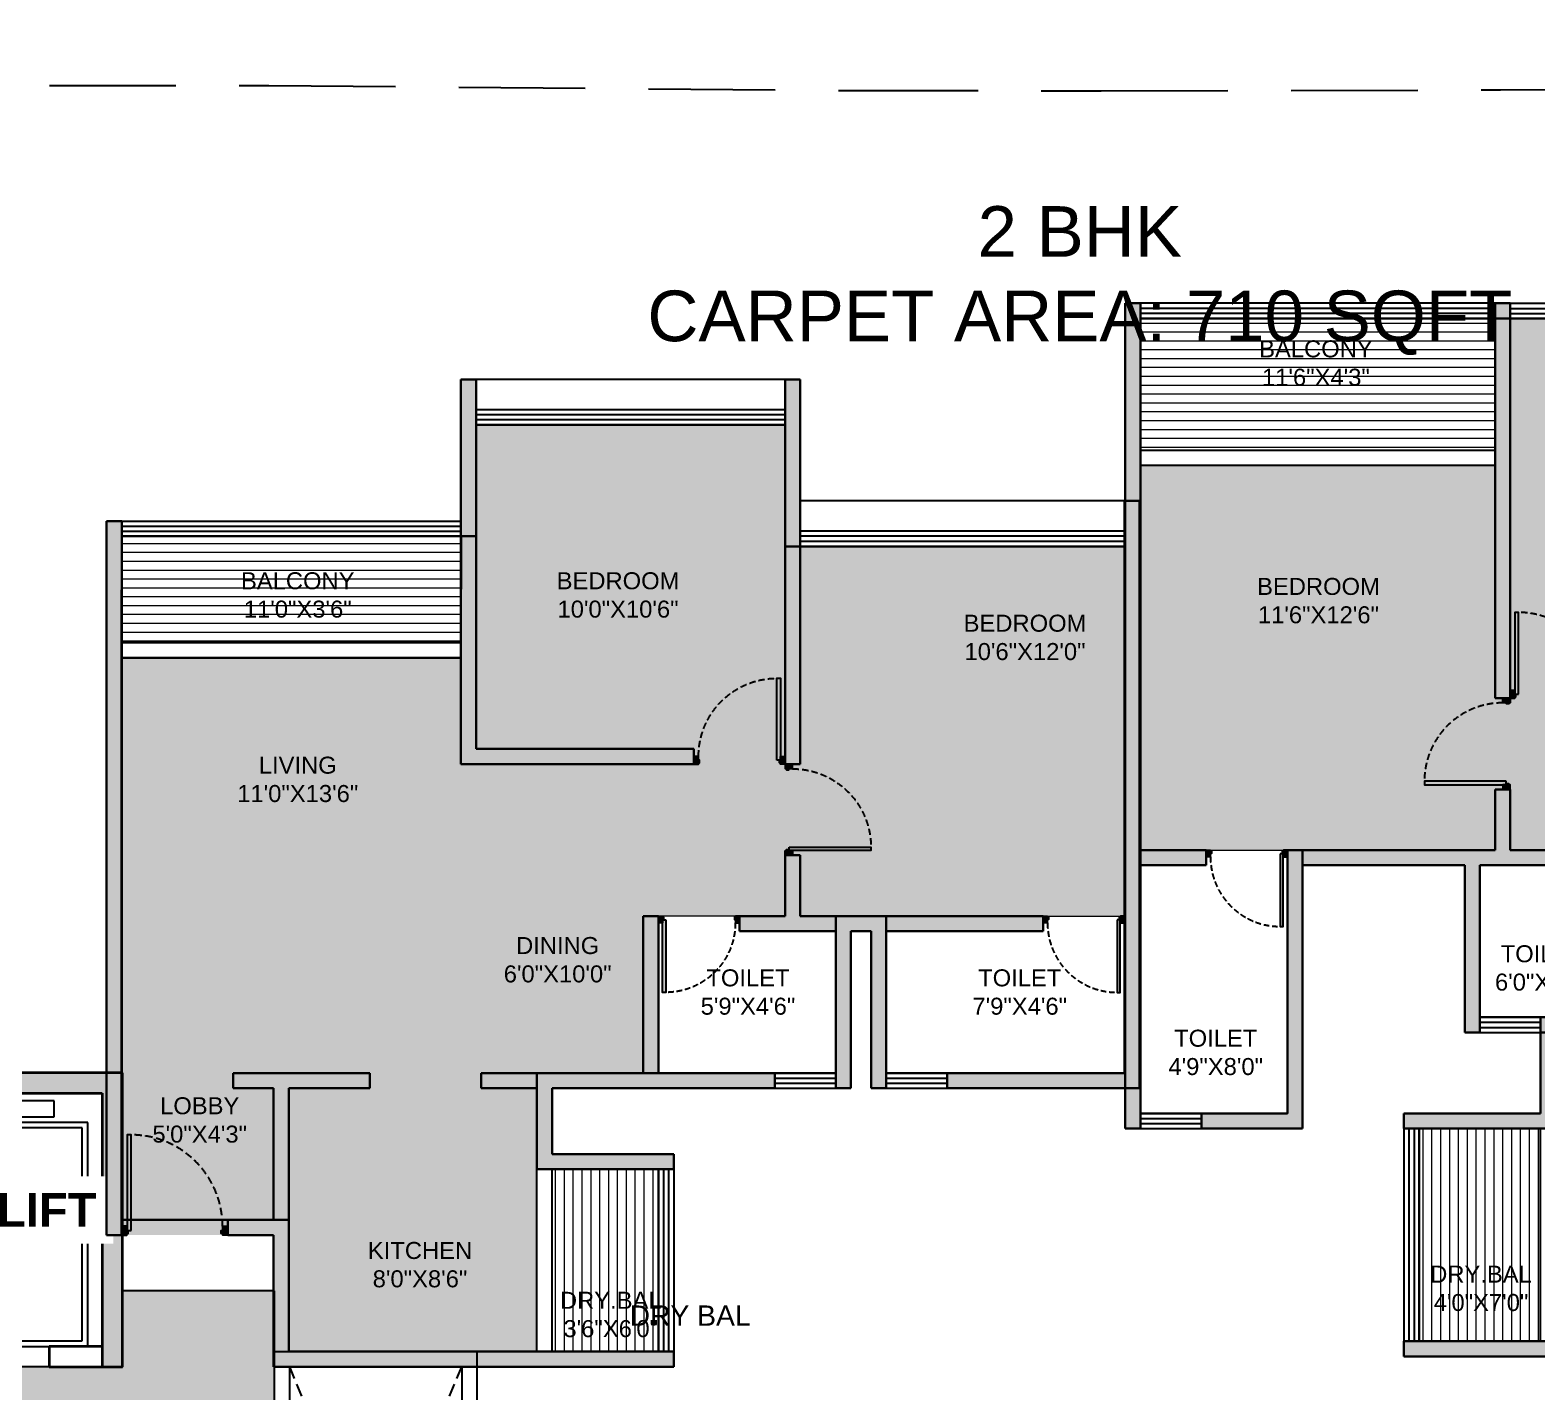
# Model space of a CAD drawing. Header units: millimetres. Extents: x 27623999 to 27796457, y -7151913 to -6809112.
# Drawn here: x 27692205 to 27707081, y -6946673 to -6933227 of the extents above; entities that cross this region are included whole.
import ezdxf

# ---------------------------------------------------------------- set-up
doc = ezdxf.new("R2010")
doc.units = ezdxf.units.MM
doc.header["$LTSCALE"] = 500
doc.header["$MEASUREMENT"] = 0
for name, pattern in [('1', [0]), ('23] 29.05.2023_PLOT B CONCEPT 11_100 OS$0$HIDDEN', [0.375, 0.25, -0.125]), ('AUDIT_D_060311083008-3', [0]), ('DASHED', [0.75, 0.5, -0.25]), ('DASHED2', [0.375, 0.25, -0.125])]:
    doc.linetypes.add(name, pattern=pattern)
doc.layers.get('0').update_dxf_attribs({"color": 250, "linetype": '1'})
for name, color, linetype in [('23] 29.05.2023_PLOT B CONCEPT 11_100 OS$0$ABA_06_door', 251, 'Continuous'), ('A-EQPM-FIXD', 251, 'AUDIT_D_060311083008-3'), ('A-WALL-PATT', 252, 'Continuous'), ('ABA_01_margin', 8, 'DASHED'), ('ABA_03_elevation 01', 7, 'Continuous'), ('ABA_03_lines dotted', 8, 'DASHED2'), ('ABA_06_window', 141, 'Continuous'), ('ABA_06_window sill', 8, 'Continuous'), ('ABA_07_text room', 7, 'Continuous'), ('ABA_09_hatch misc', 253, 'Continuous'), ('ABA_09_hatch room', 41, 'Continuous'), ('ABA_09_hatch wall', 21, 'Continuous')]:
    doc.layers.add(name, color=color, linetype=linetype)
for name, color, linetype, lineweight in [('A-COLS', 110, 'AUDIT_D_060311083008-3', 35), ('A-WALL', 7, 'AUDIT_D_060311083008-3', 35), ('ABA_02_wall', 7, 'Continuous', 30)]:
    doc.layers.add(name, color=color, linetype=linetype, lineweight=lineweight)
doc.layers.add('ABA_05_are carpet rera', color=6, linetype='Continuous', lineweight=30, plot=False)
doc.layers.add('ABA_09_HATCH BALCONY', color=7, linetype='Continuous', true_color=0xe5e5e5)
doc.styles.add('ADP6', font='arial.ttf')
doc.styles.add('vka-arial', font='arial.ttf')

# ---------------------------------------------------------------- blocks, each defined once
blk = doc.blocks.new('REFD')
at = {"layer": 'ABA_01_margin', "ltscale": 5}
blk.add_lwpolyline([(537199, -125074), (538370, -130873), (539455, -136522), (539938, -138941), (540724, -142804), (541666, -147342), (542363, -150735), (543010, -154132), (545112, -164330), (546913, -173309)], dxfattribs=at)
blk = doc.blocks.new('zw$8DE9')
at = {"true_color": 0xffffff, "transparency": 33554687}
h = blk.add_hatch(color=7, dxfattribs=at)
h.dxf.hatch_style = 1
h.paths.add_polyline_path([(-67021, 47337.1), (0, 47337.1), (0, 0), (-67021, 0)])
h.paths.add_polyline_path([(-66782.1, 47098.2), (-238.9, 47098.2), (-238.9, 3425.5), (-66782.1, 3425.5)], flags=16)
blk = doc.blocks.new('5rtbv')
at = {"layer": 'ABA_09_hatch misc'}
blk.add_hatch(color=252, dxfattribs=at).paths.add_polyline_path([(-1786, -688), (1114, -688), (1114, -488), (-1586, -488), (-1586, 1512), (1114, 1512), (1114, 1712), (-1786, 1712)])
at = {"layer": 'A-COLS', "color": 82, "ltscale": 100, "true_color": 0x31ba12, "extrusion": (4.48777e-06, -9.14905e-08, 1)}
for p, q in [((-1786, 1712, 3), (-1786, -688, 3)), ((1114, 1712, 3), (-1786, 1712, 3)), ((1114, 1512, 3), (1114, 1712, 3)), ((-1586, -488, 3), (-1586, 1512, 3)), ((-1586, 1512, 3), (1114, 1512, 3)), ((1114, -488, 3), (-1586, -488, 3)), ((1114, -688, 3), (1114, -488, 3)), ((-1786, -688, 3), (1114, -688, 3))]:
    blk.add_line(p, q, dxfattribs=at)
at = {"layer": 'A-EQPM-FIXD', "ltscale": 100, "extrusion": (4.45092e-06, -8.63606e-08, 1)}
for p, q in [((-1298, 1370, 3), (-1298, -345, 3)), ((914, 1370, 3), (-1298, 1370, 3)), ((-1298, 1370, 3), (-1298, -345, 3)), ((914, 1370, 3), (-1298, 1370, 3)), ((914, -345, 3), (914, 1370, 3)), ((914, -345, 3), (914, 1370, 3)), ((-1243, 1315, 3), (-1243, -290, 3)), ((860, 1315, 3), (-1243, 1315, 3)), ((-1243, 1315, 3), (-1243, -290, 3)), ((860, 1315, 3), (-1243, 1315, 3)), ((860, -290, 3), (860, 1315, 3)), ((860, -290, 3), (860, 1315, 3)), ((-1512, 1039, 3), (-1512, -14, 3)), ((-1352, 1039, 3), (-1512, 1039, 3)), ((-1352, -14, 3), (-1352, 1039, 3)), ((-1512, -14, 3), (-1352, -14, 3)), ((-1243, -290, 3), (860, -290, 3)), ((-1243, -290, 3), (860, -290, 3)), ((-1298, -345, 3), (914, -345, 3)), ((-1298, -345, 3), (914, -345, 3))]:
    blk.add_line(p, q, dxfattribs=at)
at = {"layer": 'A-WALL', "ltscale": 100, "extrusion": (4.48777e-06, -9.14905e-08, 1)}
for p, q in [((914, 1512, 3), (914, 987, 3)), ((1114, 987, 3), (1114, 1512, 3)), ((914, 987, 3), (1114, 987, 3)), ((914, 37, 3), (914, -488, 3)), ((1114, 37, 3), (914, 37, 3)), ((1114, -488, 3), (1114, 37, 3))]:
    blk.add_line(p, q, dxfattribs=at)
at = {"layer": 'A-WALL-PATT', "ltscale": 100, "extrusion": (4.48777e-06, -9.14905e-08, 1)}
blk.add_line((1114, 37, 3), (1114, 987, 3), dxfattribs=at)
blk = doc.blocks.new('trgbsdfc')
at = {"layer": 'ABA_09_hatch misc', "true_color": 0xc7c8ca, "transparency": 33554687}
h = blk.add_hatch(color=9, dxfattribs=at)
h.dxf.hatch_style = 1
h.paths.add_polyline_path([(26884048.6, -6984680.1), (26882548, -6984680.2), (26882548, -6985430.3), (26874498, -6985430), (26874498.1, -6983579.9), (26872997.9, -6983579.9), (26872998.1, -6986930), (26874498.3, -6986930), (26874498, -6986929.9), (26877298.1, -6986929.8), (26877298.1, -6987429.9), (26882548.3, -6987430.3), (26882548.6, -6987430.8), (26884049, -6987430.6)])
at = {"layer": 'ABA_03_elevation 01'}
for points, elevation in [([(26884048.6, -6984680.1), (26882548, -6984680.2), (26882548, -6985430.3), (26882548, -6985430.3), (26874498, -6985430), (26874498.1, -6983579.9), (26872997.9, -6983579.9), (26872998.1, -6986930), (26874498.3, -6986930), (26874498, -6986929.9), (26877298.1, -6986929.8), (26877298.1, -6987429.9), (26882548.3, -6987430.3), (26882548.3, -6987430.8), (26884048.6, -6987430.6)], 0), ([(26886047.8, -6989680.1), (26884048.6, -6989680.1), (26884048.6, -6985280.1), (26886047.8, -6985280.1)], -103.3), ([(26885897.8, -6989530.1), (26884198.6, -6989530.1), (26884198.6, -6985430.1), (26885897.8, -6985430.1)], -103.3)]:
    blk.add_lwpolyline(points, close=True, dxfattribs=dict(at, elevation=elevation))
at = {"layer": 'ABA_03_lines dotted'}
for p, q in [((26884198.6, -6989530.1, -103.3), (26885897.8, -6985430.1, 51.6)), ((26885897.8, -6989530.1, 51.6), (26884198.6, -6985430.1, -103.3))]:
    blk.add_line(p, q, dxfattribs=at)
at = {"layer": 'ABA_03_elevation 01', "lineweight": 30, "rotation": 269.994312211638}
blk.add_blockref('5rtbv', (26880835.6, -6984315.4, -2.9), dxfattribs=at)
at = {"layer": 'ABA_02_wall', "insert": (26881308.8, -6983715.4), "char_height": 333.253, "attachment_point": 1, "style": 'ADP6', "bg_fill": 2}
blk.add_mtext('\\pxqc;{\\fArial|b1|i0|c0|p34;LIFT}', dxfattribs=at)
blk = doc.blocks.new('23] 29.05.2023_PLOT B CONCEPT 11_100 OS$0$A$C7F2C0F04')
at = {"layer": 'ABA_09_hatch wall', "true_color": 0xffffff}
h = blk.add_hatch(color=7, dxfattribs=at)
h.dxf.hatch_style = 1
h.paths.add_polyline_path([(0, 808), (0, 0), (35, 0), (35, 808)])
at = {"layer": '23] 29.05.2023_PLOT B CONCEPT 11_100 OS$0$ABA_06_door'}
blk.add_lwpolyline([(35, 0), (35, 808), (0, 808), (0, 0)], close=True, dxfattribs=at)
at = {"layer": '23] 29.05.2023_PLOT B CONCEPT 11_100 OS$0$ABA_06_door', "linetype": '23] 29.05.2023_PLOT B CONCEPT 11_100 OS$0$HIDDEN', "ltscale": 0.5}
blk.add_arc((35, 35), 773, 0, 90, dxfattribs=at)
blk = doc.blocks.new('23] 29.05.2023_PLOT B CONCEPT 11_100 OS$0$A$C6B7563D3')
at = {"layer": 'ABA_09_hatch wall', "true_color": 0xffffff}
blk.add_hatch(color=7, dxfattribs=at).paths.add_polyline_path([(0, 75), (0, 0), (44, 0), (44, 13), (56, 13), (56, 38), (44, 38), (44, 75)])
at = {"layer": '23] 29.05.2023_PLOT B CONCEPT 11_100 OS$0$ABA_06_door'}
blk.add_lwpolyline([(44, 13), (56, 13), (56, 38), (44, 38), (44, 75), (0, 75), (0, 0), (44, 0), (44, 13)], dxfattribs=at)
blk = doc.blocks.new('23] 29.05.2023_PLOT B CONCEPT 11_100 OS$0$A$C41D10A1B')
at = {"layer": '23] 29.05.2023_PLOT B CONCEPT 11_100 OS$0$ABA_06_door'}
for name, p in [('23] 29.05.2023_PLOT B CONCEPT 11_100 OS$0$A$C7F2C0F04', (46, 40)), ('23] 29.05.2023_PLOT B CONCEPT 11_100 OS$0$A$C6B7563D3', (0, 0))]:
    blk.add_blockref(name, p, dxfattribs=at)
at = {"layer": '23] 29.05.2023_PLOT B CONCEPT 11_100 OS$0$ABA_06_door', "xscale": -1}
blk.add_blockref('23] 29.05.2023_PLOT B CONCEPT 11_100 OS$0$A$C6B7563D3', (900, 0), dxfattribs=at)
blk = doc.blocks.new('zw$FFC9')
at = {"layer": 'ABA_06_window sill', "linetype": 'Continuous', "lineweight": 15}
blk.add_line((0, 0, 0), (800, 0, 0), dxfattribs=at)
at = {"layer": '23] 29.05.2023_PLOT B CONCEPT 11_100 OS$0$ABA_06_door', "extrusion": (3.45929e-05, 2.07113e-06, 1), "xscale": -0.8888888900972485, "yscale": 0.8888888900972443, "zscale": 0.8888888900972381, "rotation": 0.0003397717955281886}
blk.add_blockref('23] 29.05.2023_PLOT B CONCEPT 11_100 OS$0$A$C41D10A1B', (800, 0, 0), dxfattribs=at)
blk = doc.blocks.new('tgrtrtgr')
at = {"true_color": 0x636466, "transparency": 33554687}
h = blk.add_hatch(color=251, dxfattribs=at)
h.dxf.hatch_style = 1
h.paths.add_polyline_path([(27693458, -6945125), (27693458, -6944975), (27693909, -6944975), (27693909, -6944975), (27693909, -6944975), (27693909, -6943675), (27693509, -6943675), (27693509, -6943525), (27693909, -6943525), (27693909, -6943525), (27694859, -6943525), (27694859, -6943675), (27694059, -6943675), (27694059, -6946275), (27697859, -6946275), (27697859, -6946425), (27696659, -6946425), (27696659, -6946425), (27693909, -6946425), (27693909, -6945125)])
h.paths.add_polyline_path([(27700558, -6943675), (27700558, -6943525), (27702308, -6943525), (27702308, -6937875), (27702458, -6937875), (27702458, -6941975), (27702458, -6943676)])
h.paths.add_polyline_path([(27695758, -6940475), (27695758, -6940359), (27695758, -6939425), (27695758, -6939425), (27695758, -6939275), (27695758, -6939275), (27695759, -6938225), (27695758, -6938225), (27695758, -6936675), (27695908, -6936675), (27695908, -6940325), (27698058, -6940325), (27698058, -6940475)])
h.paths.add_polyline_path([(27695959, -6943675), (27695959, -6943525), (27697558, -6943525), (27697558, -6941975), (27697708, -6941975), (27697708, -6943526), (27698858, -6943526), (27698858, -6943676), (27697708, -6943676), (27697708, -6943675), (27696659, -6943675), (27696659, -6944325), (27697859, -6944325), (27697859, -6944475), (27696509, -6944475), (27696509, -6944325), (27696509, -6944325), (27696509, -6943675)])
h.paths.add_polyline_path([(27698508, -6942125), (27698508, -6941975), (27698958, -6941975), (27698958, -6941375), (27699108, -6941375), (27699108, -6941975), (27701508, -6941975), (27701508, -6942125), (27699958, -6942125), (27699958, -6943675), (27699808, -6943675), (27699808, -6942125), (27699608, -6942125), (27699608, -6943676), (27699458, -6943676), (27699458, -6942125)])
h.paths.add_polyline_path([(27692258, -6943525), (27692258, -6939423), (27692259, -6938075), (27692409, -6938075), (27692408, -6939425), (27692408, -6939425), (27692408, -6945125), (27692259, -6945125), (27692259, -6943525)])
h.paths.add_polyline_path([(27698958, -6940475), (27698958, -6940325), (27698958, -6940325), (27698958, -6936675), (27699108, -6936675), (27699108, -6938325), (27699108, -6938325), (27699108, -6940475)])
at = {"layer": 'ABA_09_HATCH BALCONY', "lineweight": 0}
h = blk.add_hatch(dxfattribs=at)
h.set_pattern_fill('ANSI31', color=256, scale=700, angle=314.9997)
h.set_pattern_definition([(359.9996508, (42667146.75, 11398550.72), (0.00053328, 87.5), [])])
h.paths.add_polyline_path([(27692408, -6939275), (27695759, -6939275), (27695759, -6938225), (27692408, -6938225)])
h = blk.add_hatch(dxfattribs=at)
h.set_pattern_fill('ANSI31', color=256, scale=700, angle=224.9997)
h.set_pattern_definition([(269.9996508, (46031876.17, -21914350.83), (87.5, -0.00053328), [])])
h.paths.add_polyline_path([(27696659, -6946275), (27697709, -6946275), (27697709, -6944475), (27696659, -6944475)])
at = {"layer": 'ABA_09_hatch room', "lineweight": 35, "true_color": 0xd3d4d3}
h = blk.add_hatch(color=254, dxfattribs=at)
h.dxf.hatch_style = 1
h.paths.add_polyline_path([(27692259, -6945125), (27692259, -6945125), (27692408, -6945125), (27692408, -6939425), (27695758, -6939425), (27695758, -6940325), (27695758, -6940325), (27695758, -6940475), (27698058, -6940475), (27698058, -6940325), (27695908, -6940325), (27695908, -6939423), (27695909, -6938075), (27695908, -6938075), (27695908, -6937125), (27698958, -6937125), (27698958, -6938175), (27698958, -6938175), (27698958, -6940475), (27699108, -6940475), (27699108, -6938325), (27702308, -6938325), (27702308, -6941975), (27701508, -6941975), (27701508, -6941975), (27699808, -6941975), (27699808, -6941975), (27699108, -6941975), (27699108, -6941375), (27698958, -6941375), (27698958, -6941975), (27698558, -6941975), (27698558, -6941975), (27697708, -6941975), (27697558, -6941975), (27697558, -6943525), (27695959, -6943525), (27695959, -6943675), (27696509, -6943675), (27696509, -6944475), (27696509, -6944475), (27696509, -6946275), (27694059, -6946275), (27694059, -6945125), (27694059, -6945125), (27694059, -6943675), (27694859, -6943675), (27694859, -6943525), (27693509, -6943525), (27693509, -6943675), (27693909, -6943675), (27693909, -6943675), (27693909, -6944975), (27693909, -6944975), (27693458, -6944975), (27693458, -6945125)])
at = {"layer": 'ABA_02_wall'}
for p, q in [((27695758, -6936675), (27695758, -6940475)), ((27695908, -6936675), (27695758, -6936675)), ((27695908, -6936675), (27695908, -6940325)), ((27698958, -6940325), (27698958, -6936675)), ((27699108, -6936675), (27698958, -6936675)), ((27699108, -6940475), (27699108, -6936675)), ((27702308, -6943525), (27702308, -6937875)), ((27702458, -6937875), (27702308, -6937875)), ((27702458, -6942125), (27702458, -6937875)), ((27692258, -6939425), (27692259, -6938075)), ((27692259, -6938075), (27692409, -6938075)), ((27692408, -6939425), (27692409, -6938075)), ((27695909, -6938075), (27695908, -6939425)), ((27698958, -6938175), (27698958, -6940475)), ((27695759, -6938225), (27695758, -6939275)), ((27699108, -6938325), (27699108, -6940475)), ((27692258, -6939275), (27692258, -6939275)), ((27692258, -6943675), (27692258, -6939275)), ((27695908, -6939275), (27695908, -6940325)), ((27695908, -6939275), (27695908, -6939275)), ((27692408, -6945125), (27692408, -6939425)), ((27695758, -6939425), (27695758, -6940475)), ((27695908, -6939425), (27695908, -6939425)), ((27695758, -6940325), (27695758, -6940325)), ((27695758, -6940475), (27695758, -6940325)), ((27695908, -6940325), (27698058, -6940325)), ((27695908, -6940325), (27698058, -6940325)), ((27698058, -6940475), (27698058, -6940325)), ((27695758, -6940475), (27698058, -6940475)), ((27698958, -6940475), (27699108, -6940475)), ((27698958, -6941375), (27699108, -6941375)), ((27698958, -6941375), (27698958, -6941975)), ((27699108, -6941375), (27699108, -6941975)), ((27697558, -6941975), (27697708, -6941975)), ((27697558, -6943525), (27697558, -6941975)), ((27697708, -6943526), (27697708, -6941975)), ((27698508, -6941975, 0), (27698958, -6941975)), ((27698508, -6942125, 0), (27698508, -6941975, 0)), ((27699108, -6941975), (27701508, -6941975)), ((27699808, -6941975), (27701508, -6941975)), ((27699808, -6941975), (27699808, -6941975)), ((27701508, -6942125), (27701508, -6941975)), ((27702458, -6941975), (27702458, -6943676)), ((27698508, -6942125, 0), (27699458, -6942125)), ((27698958, -6942125), (27699458, -6942125)), ((27699458, -6942125), (27699458, -6943676)), ((27699608, -6942125), (27699608, -6943676)), ((27699608, -6942125), (27699808, -6942125)), ((27699808, -6943675), (27699808, -6942125)), ((27699958, -6943675), (27699958, -6942125)), ((27699958, -6942125), (27701508, -6942125)), ((27699958, -6942125), (27701508, -6942125)), ((27692259, -6943525), (27692259, -6945125)), ((27694859, -6943525), (27693509, -6943525)), ((27694059, -6943525), (27693509, -6943525)), ((27693509, -6943675), (27693509, -6943525)), ((27693909, -6943525), (27694859, -6943525)), ((27694859, -6943675), (27694859, -6943525)), ((27695959, -6943675), (27695959, -6943525)), ((27695959, -6943525), (27697558, -6943525)), ((27698858, -6943526), (27697708, -6943526)), ((27698858, -6943526, -77), (27698858, -6943676, -77)), ((27702308, -6943525), (27700558, -6943525)), ((27700558, -6943525, -77), (27700558, -6943675, -77)), ((27693909, -6943675), (27693509, -6943675)), ((27693909, -6943675), (27693509, -6943675)), ((27693909, -6944975), (27693909, -6943675)), ((27693909, -6944975), (27693909, -6943675)), ((27694059, -6943675), (27694859, -6943675)), ((27694059, -6946275), (27694059, -6943675)), ((27694059, -6945125), (27694059, -6943675)), ((27694859, -6943675), (27694059, -6943675)), ((27696509, -6943675), (27695958, -6943675)), ((27695959, -6943675), (27696509, -6943675)), ((27696509, -6943675), (27696509, -6944475)), ((27697708, -6943675), (27696659, -6943675)), ((27696659, -6943675), (27696659, -6944325)), ((27697558, -6943676), (27697558, -6943675)), ((27698858, -6943676), (27697558, -6943676)), ((27699608, -6943676), (27699458, -6943676)), ((27699958, -6943675), (27699808, -6943675)), ((27702458, -6943676), (27700558, -6943675)), ((27696509, -6944325), (27696509, -6944325)), ((27696509, -6944475), (27696509, -6944325)), ((27696659, -6944325), (27697859, -6944325)), ((27697859, -6944325), (27697859, -6944475)), ((27696509, -6944475), (27697859, -6944475)), ((27693458, -6945125), (27693458, -6944975)), ((27693458, -6944975), (27693909, -6944975)), ((27692259, -6945125), (27692408, -6945125)), ((27693458, -6945125), (27693909, -6945125)), ((27693909, -6946425), (27693909, -6945125)), ((27697859, -6946275), (27694059, -6946275)), ((27697859, -6946275), (27697859, -6946425)), ((27696659, -6946425), (27693909, -6946425)), ((27697859, -6946425), (27696509, -6946425))]:
    blk.add_line(p, q, dxfattribs=at)
at = {"layer": 'ABA_05_are carpet rera', "elevation": -77}
blk.add_lwpolyline([(27692409, -6944975), (27692409, -6938225), (27695909, -6938225), (27695909, -6937125), (27698958, -6937125), (27698958, -6938325), (27702308, -6938325), (27702308, -6943525), (27699958, -6943525), (27699958, -6941975), (27699458, -6941975), (27699458, -6943526), (27696509, -6943525), (27696509, -6944475), (27697709, -6944475), (27697709, -6946275), (27694059, -6946275), (27694059, -6944975)], close=True, dxfattribs=at)
at = {"layer": 'ABA_06_window'}
for p, q in [((27698958, -6937025), (27695908, -6937025)), ((27698958, -6937075), (27695908, -6937075)), ((27702308, -6938225), (27699108, -6938225)), ((27702308, -6938275), (27699108, -6938275)), ((27698858, -6943576, -77), (27699458, -6943576)), ((27699958, -6943575, -77), (27700558, -6943575)), ((27698858, -6943626, -77), (27699458, -6943626)), ((27699958, -6943625, -77), (27700558, -6943625))]:
    blk.add_line(p, q, dxfattribs=at)
at = {"layer": 'ABA_06_window sill'}
for p, q in [((27698958, -6936675), (27695908, -6936675)), ((27698958, -6936975), (27695908, -6936975)), ((27698958, -6937125), (27695908, -6937125)), ((27702308, -6937875), (27699108, -6937875)), ((27692409, -6938075), (27695759, -6938075)), ((27692409, -6938125), (27695759, -6938125)), ((27692409, -6938175), (27695759, -6938175)), ((27702308, -6938175), (27699108, -6938175)), ((27692409, -6938225), (27695759, -6938225)), ((27702308, -6938325), (27699108, -6938325)), ((27695758, -6939275), (27692408, -6939275)), ((27692408, -6939275), (27695758, -6939275)), ((27692408, -6939425), (27695758, -6939425)), ((27695758, -6939425), (27692408, -6939425)), ((27698858, -6943526, -77), (27699458, -6943526)), ((27699958, -6943525, -77), (27700558, -6943525)), ((27698858, -6943676, -77), (27699458, -6943676)), ((27699958, -6943675, -77), (27700558, -6943675)), ((27696509, -6946275), (27696509, -6944475)), ((27696659, -6946275), (27696659, -6944475)), ((27697709, -6944475), (27697709, -6946275)), ((27697759, -6944475), (27697759, -6946275)), ((27697809, -6944475), (27697809, -6946275)), ((27697859, -6944475), (27697859, -6946275))]:
    blk.add_line(p, q, dxfattribs=at)
at = {"color": 3, "rotation": 179.9993204549644}
blk.add_blockref('zw$FFC9', (27698508, -6941975, 0), dxfattribs=at)
at = {"color": 3, "xscale": -1, "rotation": 180.0006795450356}
blk.add_blockref('zw$FFC9', (27701508, -6941975, 0), dxfattribs=at)
at = {"layer": '23] 29.05.2023_PLOT B CONCEPT 11_100 OS$0$ABA_06_door', "extrusion": (3.45929e-05, 2.07113e-06, 1), "xscale": -1, "rotation": 0.0003397719712474737}
blk.add_blockref('23] 29.05.2023_PLOT B CONCEPT 11_100 OS$0$A$C41D10A1B', (27698958, -6940475, 944), dxfattribs=at)
at = {"layer": '23] 29.05.2023_PLOT B CONCEPT 11_100 OS$0$ABA_06_door', "extrusion": (2.07113e-06, -3.45929e-05, 1), "xscale": -1, "rotation": 270.0003397760763}
blk.add_blockref('23] 29.05.2023_PLOT B CONCEPT 11_100 OS$0$A$C41D10A1B', (27698958, -6941375, 297), dxfattribs=at)
at = {"layer": '23] 29.05.2023_PLOT B CONCEPT 11_100 OS$0$ABA_06_door', "extrusion": (-3.45928e-05, 2.07129e-06, 1), "xscale": 1.166666667214888, "yscale": 1.166666667214888, "zscale": 1.166666667214888, "rotation": 359.9993934464517}
blk.add_blockref('23] 29.05.2023_PLOT B CONCEPT 11_100 OS$0$A$C41D10A1B', (27692408, -6945125, -972), dxfattribs=at)
at = {"layer": 'ABA_07_text room', "linetype": 'Continuous', "char_height": 200, "width": 1256.37, "attachment_point": 1, "style": 'vka-arial'}
for s, insert in [('\\pxqc;{\\H0.83965x;BALCONY\\P11\'0"X3\'6"}', (27693519, -6938580)), ('\\pxqc;{\\H0.83965x;BEDROOM\\P10\'0"X10\'6"}', (27696681, -6938580)), ('\\pxqc;{\\H0.83965x;BEDROOM\\P10\'6"X12\'0"}', (27700699, -6938999)), ('\\pxqc;{\\H0.83965x;LIVING\\P11\'0"X13\'6"}', (27693519, -6940401)), ('\\pxqc;{\\H0.83965x;DINING\\P6\'0"X10\'0"}', (27696085, -6942182)), ('\\pxqc;{\\H0.83965x;TOILET\\P5\'9"X4\'6"}', (27697964, -6942501)), ('\\pxqc;{\\H0.83965x;TOILET\\P7\'9"X4\'6"}', (27700647, -6942501)), ('\\pxqc;{\\H0.83965x;LOBBY\\P5\'0"X4\'3"}', (27692551, -6943764)), ('\\pxqc;{\\H0.83965x;KITCHEN\\P8\'0"X8\'6"}', (27694726, -6945193)), ('\\pxqc;{\\H0.83965x;DRY.BAL\\P3\'6"X6\'0"}', (27696609, -6945685))]:
    blk.add_mtext(s, dxfattribs=dict(at, insert=insert))
blk = doc.blocks.new('rtgrtgv')
at = {"layer": 'ABA_02_wall', "color": 5}
blk.add_blockref('trgbsdfc', (810069, 39005), dxfattribs=at)
at = {"layer": 'ABA_02_wall', "color": 5, "insert": (27697623, -6945820, -52), "char_height": 200, "attachment_point": 1, "style": 'ADP6', "bg_fill": 2}
blk.add_mtext('\\pxqc;DRY BAL', dxfattribs=at)
at = {"layer": 'ABA_02_wall', "color": 5}
blk.add_blockref('tgrtrtgr', (200, 0, -77), dxfattribs=at)
blk = doc.blocks.new('TTGRTERE')
at = {"true_color": 0x636466, "transparency": 33554687}
h = blk.add_hatch(color=251, dxfattribs=at)
h.dxf.hatch_style = 1
h.paths.add_polyline_path([(27705768, -7056698), (27710817, -7056698), (27710817, -7053498), (27712318, -7053498), (27712318, -7055949), (27713068, -7055949), (27713068, -7055799), (27712468, -7055799), (27712468, -7053498), (27712868, -7053498), (27712868, -7053348), (27709567, -7053348), (27709567, -7053498), (27710667, -7053498), (27710667, -7056548), (27705768, -7056548)])
h.paths.add_polyline_path([(27713968, -7055949), (27714118, -7055949), (27714118, -7053498), (27717618, -7053498), (27717618, -7052648), (27717468, -7052648), (27717468, -7053348), (27715268, -7053348), (27715268, -7052148), (27715118, -7052148), (27715118, -7053348), (27713968, -7053348)])
h.paths.add_polyline_path([(27715118, -7051348), (27715118, -7051198), (27717468, -7051198), (27717468, -7047098), (27717618, -7047098), (27717618, -7051198), (27717618, -7052048), (27717468, -7052048), (27717468, -7051348)])
h.paths.add_polyline_path([(27707718, -7050198), (27707718, -7050048), (27710168, -7050048), (27710168, -7046298), (27710318, -7046298), (27710318, -7050198)])
h.paths.add_polyline_path([(27704768, -7051698), (27706518, -7051698), (27706518, -7051698), (27706668, -7051698), (27706668, -7051098), (27706818, -7051098), (27706818, -7051698), (27707517, -7051698), (27707517, -7051848), (27706518, -7051848), (27706518, -7053498), (27706368, -7053498), (27706368, -7051848), (27704768, -7051848)])
h.paths.add_polyline_path([(27703017, -7047748), (27703017, -7046298), (27703167, -7046298), (27703167, -7051698), (27703817, -7051698), (27703817, -7051848), (27703168, -7051848), (27703168, -7054448), (27703017, -7054448)])
h.paths.add_polyline_path([(27704618, -7051698), (27704768, -7051698), (27704768, -7054448), (27703768, -7054448), (27703768, -7054298), (27704618, -7054298)])
h.paths.add_polyline_path([(27705768, -7054448), (27707268, -7054448), (27707268, -7053498), (27707118, -7053498), (27707118, -7054298), (27705768, -7054298), (27705768, -7054448)])
h.paths.add_polyline_path([(27713968, -7047498), (27713968, -7046298), (27714118, -7046298), (27714118, -7048048), (27714118, -7048048), (27714118, -7052448), (27713968, -7052448), (27713968, -7047948), (27713968, -7047948)])
h.paths.add_polyline_path([(27706668, -7046298), (27706818, -7046298), (27706818, -7047898), (27706818, -7047898), (27706818, -7050198), (27706668, -7050198)])
h.paths.add_polyline_path([(27708317, -7053348), (27708467, -7053348), (27708467, -7051698), (27708317, -7051698)])
h.paths.add_polyline_path([(27707118, -7053498), (27707118, -7053348), (27708467, -7053348), (27708467, -7053498)])
at = {"layer": 'ABA_09_HATCH BALCONY', "lineweight": 0}
h = blk.add_hatch(dxfattribs=at)
h.set_pattern_fill('ANSI31', color=256, scale=700, angle=314.9996508)
h.paths.add_polyline_path([(27703167, -7047748), (27706668, -7047748), (27706668, -7046448), (27703167, -7046448)])
h = blk.add_hatch(dxfattribs=at)
h.set_pattern_fill('ANSI31', color=256, scale=700, angle=314.9996508)
h.paths.add_polyline_path([(27710318, -7047898), (27713968, -7047898), (27713968, -7046448), (27710318, -7046448)])
h = blk.add_hatch(dxfattribs=at)
h.set_pattern_fill('ANSI31', color=256, scale=700, angle=224.9996508)
h.paths.add_polyline_path([(27705918, -7056548), (27707118, -7056548), (27707118, -7054448), (27705918, -7054448)])
at = {"layer": 'ABA_09_hatch room', "lineweight": 35, "true_color": 0xd3d4d3}
h = blk.add_hatch(color=254, dxfattribs=at)
h.dxf.hatch_style = 1
h.paths.add_polyline_path([(27703167, -7047898), (27706668, -7047898), (27706668, -7050198), (27706818, -7050198), (27706818, -7046448), (27710168, -7046448), (27710168, -7050048), (27707718, -7050048), (27707718, -7050198), (27710318, -7050198), (27710318, -7048048), (27713968, -7048048), (27713968, -7052448), (27714118, -7052448), (27714118, -7047548), (27717468, -7047548), (27717468, -7051198), (27715118, -7051198), (27715118, -7051348), (27715118, -7052148), (27715118, -7053348), (27713968, -7053348), (27713968, -7055949), (27713068, -7055949), (27713068, -7055799), (27712468, -7055799), (27712468, -7053498), (27712868, -7053498), (27712868, -7053348), (27709567, -7053348), (27709567, -7053498), (27710667, -7053498), (27710667, -7056548), (27707268, -7056548), (27707268, -7054448), (27707268, -7053498), (27708467, -7053498), (27708467, -7051698), (27708317, -7051698), (27707517, -7051698), (27706818, -7051698), (27706818, -7051098), (27706668, -7051098), (27706668, -7051698), (27706518, -7051698), (27706518, -7051698), (27704618, -7051698), (27703817, -7051698), (27703167, -7051698)])
at = {"layer": 'ABA_02_wall'}
for p, q in [((27703167, -7046298), (27703017, -7046298)), ((27703017, -7046298), (27703017, -7047898)), ((27703167, -7051698), (27703167, -7046298)), ((27706668, -7050198), (27706668, -7046298)), ((27706668, -7046298), (27706818, -7046298)), ((27706818, -7046298), (27706668, -7046298)), ((27706818, -7047898), (27706818, -7046298)), ((27710168, -7046298), (27710168, -7050048)), ((27710168, -7046298), (27710318, -7046298)), ((27710318, -7046298), (27710168, -7046298)), ((27710318, -7046298), (27710318, -7050198)), ((27714118, -7046298), (27713968, -7046298)), ((27713968, -7047898), (27713968, -7046298)), ((27714118, -7048048), (27714118, -7046298)), ((27706668, -7047748), (27706668, -7046448)), ((27706818, -7050198), (27706818, -7046448)), ((27717468, -7051198), (27717468, -7047098)), ((27717618, -7047098), (27717468, -7047098)), ((27717618, -7051348), (27717618, -7047098)), ((27713968, -7047498), (27713968, -7052448)), ((27703017, -7054448), (27703017, -7047748)), ((27714118, -7047798), (27714118, -7052448)), ((27706668, -7047898), (27706668, -7050198)), ((27713968, -7052448), (27713968, -7047948)), ((27710168, -7050048), (27707718, -7050048)), ((27707718, -7050048), (27707718, -7050198)), ((27706668, -7050198), (27706818, -7050198)), ((27710318, -7050198), (27707718, -7050198)), ((27706668, -7051098), (27706818, -7051098)), ((27706668, -7051098), (27706668, -7051698)), ((27706818, -7051098), (27706818, -7051698)), ((27717468, -7051198), (27715118, -7051198)), ((27715118, -7051198), (27715118, -7051348)), ((27717618, -7052048), (27717618, -7051198)), ((27717468, -7051348), (27715118, -7051348)), ((27717468, -7052048), (27717468, -7051348)), ((27703817, -7051698), (27703167, -7051698)), ((27703817, -7051848), (27703817, -7051698)), ((27704618, -7051698), (27704618, -7054298)), ((27706518, -7051698), (27704618, -7051698)), ((27704768, -7054448), (27704768, -7051698)), ((27706668, -7051698), (27706518, -7051698)), ((27707517, -7051698), (27706818, -7051698)), ((27707517, -7051848), (27707517, -7051698)), ((27708317, -7053348), (27708317, -7051698)), ((27708467, -7051698), (27708317, -7051698)), ((27708467, -7053498), (27708467, -7051698)), ((27703168, -7051848), (27703168, -7054448)), ((27703817, -7051848), (27703168, -7051848)), ((27706368, -7051848), (27704768, -7051848)), ((27706368, -7051848), (27704768, -7051848)), ((27706368, -7051848), (27706368, -7053498)), ((27706818, -7051848), (27706518, -7051848)), ((27707517, -7051848), (27706518, -7051848)), ((27706518, -7051848), (27706518, -7053498)), ((27715118, -7052148), (27715118, -7053348)), ((27715268, -7052148), (27715118, -7052148)), ((27715268, -7052148), (27715268, -7053348)), ((27717468, -7052048), (27717618, -7052048)), ((27713968, -7052448), (27714118, -7052448)), ((27717468, -7053348), (27717468, -7052648)), ((27717468, -7052648), (27717618, -7052648)), ((27717618, -7053498), (27717618, -7052648)), ((27707118, -7053348), (27708467, -7053348)), ((27707118, -7054298), (27707118, -7053348)), ((27709567, -7053348), (27712868, -7053348)), ((27709567, -7053498), (27709567, -7053348)), ((27712868, -7053498), (27712868, -7053348)), ((27713968, -7055949), (27713968, -7053348)), ((27713968, -7053348), (27715118, -7053348)), ((27715268, -7053348), (27717468, -7053348)), ((27706368, -7053498), (27706518, -7053498)), ((27707118, -7053498), (27708467, -7053498)), ((27707268, -7054448), (27707268, -7053498)), ((27709567, -7053498), (27710667, -7053498)), ((27710667, -7053498), (27710667, -7056548)), ((27710817, -7053498), (27712318, -7053498)), ((27710817, -7053498), (27710817, -7056698)), ((27712318, -7053498), (27712318, -7055949)), ((27712468, -7053498), (27712468, -7055799)), ((27712868, -7053498), (27712468, -7053498)), ((27714118, -7055949), (27714118, -7053498)), ((27714118, -7053498), (27717618, -7053498)), ((27703768, -7054298), (27704618, -7054298)), ((27703768, -7054298), (27703768, -7054448)), ((27707118, -7054298), (27705768, -7054298)), ((27705768, -7054448), (27705768, -7054298)), ((27703017, -7054448), (27703168, -7054448)), ((27703768, -7054448), (27704768, -7054448)), ((27707268, -7054448), (27705768, -7054448)), ((27712468, -7055799), (27713068, -7055799)), ((27713068, -7055949), (27713068, -7055799)), ((27712318, -7055949), (27713068, -7055949)), ((27713968, -7055949), (27714118, -7055949)), ((27705768, -7056548), (27705768, -7056698)), ((27710667, -7056548), (27705768, -7056548)), ((27705768, -7056698), (27710817, -7056698))]:
    blk.add_line(p, q, dxfattribs=at)
at = {"layer": 'ABA_05_are carpet rera', "flags": 128}
for points in [[(27704618, -7051698), (27704618, -7054298), (27703168, -7054298), (27703167, -7046448), (27713968, -7046448), (27713968, -7047548), (27717468, -7047548), (27717468, -7053348), (27713968, -7053348), (27713968, -7055799), (27712468, -7055799), (27712468, -7053348), (27710667, -7053348), (27710667, -7056548), (27705918, -7056548), (27705918, -7054448), (27707268, -7054448), (27707268, -7053348), (27706518, -7053348), (27706518, -7051848)], [(27706518, -7051698), (27704618, -7051698)]]:
    blk.add_lwpolyline(points, dxfattribs=at)
at = {"layer": 'ABA_06_window'}
for p, q in [((27706818, -7046348), (27710168, -7046348)), ((27706818, -7046398), (27710168, -7046398)), ((27717468, -7047448), (27714118, -7047448)), ((27717468, -7047498), (27714118, -7047498)), ((27717518, -7052048), (27717518, -7052648)), ((27717568, -7052048), (27717568, -7052648)), ((27706518, -7053398), (27707118, -7053398)), ((27706518, -7053448), (27707118, -7053448)), ((27703168, -7054348), (27703768, -7054348)), ((27703168, -7054398), (27703768, -7054398))]:
    blk.add_line(p, q, dxfattribs=at)
at = {"layer": 'ABA_06_window sill'}
for p, q in [((27706668, -7046298), (27703167, -7046298)), ((27706668, -7046348), (27703167, -7046348)), ((27706818, -7046298), (27710168, -7046298)), ((27713968, -7046298), (27710318, -7046298)), ((27713968, -7046348), (27710318, -7046348)), ((27706668, -7046398), (27703167, -7046398)), ((27706668, -7046448), (27703167, -7046448)), ((27706818, -7046448), (27710168, -7046448)), ((27713968, -7046398), (27710318, -7046398)), ((27713968, -7046448), (27710318, -7046448)), ((27717468, -7047098), (27714118, -7047098)), ((27717468, -7047398), (27714118, -7047398)), ((27717468, -7047548), (27714118, -7047548)), ((27703167, -7047748), (27706668, -7047748)), ((27703167, -7047748), (27706668, -7047748)), ((27703167, -7047898), (27706668, -7047898)), ((27703167, -7047898), (27706668, -7047898)), ((27710318, -7047898), (27713968, -7047898)), ((27710318, -7048048), (27713968, -7048048)), ((27717468, -7052048), (27717468, -7052648)), ((27717618, -7052048), (27717618, -7052648)), ((27706518, -7053348), (27707118, -7053348)), ((27706518, -7053498), (27707118, -7053498)), ((27703168, -7054298), (27703768, -7054298)), ((27703168, -7054448), (27703768, -7054448)), ((27705768, -7054448), (27705768, -7056548)), ((27705818, -7054448), (27705818, -7056548)), ((27705868, -7054448), (27705868, -7056548)), ((27705918, -7054448), (27705918, -7056548)), ((27707118, -7056548), (27707118, -7054448)), ((27707268, -7056548), (27707268, -7054448)), ((27707268, -7056548), (27707268, -7054448))]:
    blk.add_line(p, q, dxfattribs=at)
at = {"color": 3, "xscale": -1}
for p, rotation in [((27715118, -7052148), 270.0006795450356), ((27703817, -7051698), 180.0006795450355), ((27707517, -7051698), 180.0006795450355)]:
    blk.add_blockref('zw$FFC9', p, dxfattribs=dict(at, rotation=rotation))
at = {"layer": '23] 29.05.2023_PLOT B CONCEPT 11_100 OS$0$ABA_06_door', "extrusion": (-3.45929e-05, 2.07113e-06, 1), "rotation": 359.9996602280288}
blk.add_blockref('23] 29.05.2023_PLOT B CONCEPT 11_100 OS$0$A$C41D10A1B', (27706818, -7050198), dxfattribs=at)
at = {"layer": '23] 29.05.2023_PLOT B CONCEPT 11_100 OS$0$ABA_06_door', "extrusion": (-2.07113e-06, -3.45929e-05, 1), "rotation": 89.99966022392377}
blk.add_blockref('23] 29.05.2023_PLOT B CONCEPT 11_100 OS$0$A$C41D10A1B', (27706818, -7051098), dxfattribs=at)
at = {"layer": '23] 29.05.2023_PLOT B CONCEPT 11_100 OS$0$ABA_06_door', "extrusion": (2.07113e-06, -3.45929e-05, 1), "xscale": -1, "rotation": 270.0003397760763}
blk.add_blockref('23] 29.05.2023_PLOT B CONCEPT 11_100 OS$0$A$C41D10A1B', (27713968, -7053348), dxfattribs=at)
at = {"layer": '23] 29.05.2023_PLOT B CONCEPT 11_100 OS$0$ABA_06_door', "extrusion": (3.45928e-05, 2.07134e-06, 1), "xscale": -1, "rotation": 0.000679547994318056}
blk.add_blockref('23] 29.05.2023_PLOT B CONCEPT 11_100 OS$0$A$C41D10A1B', (27713968, -7055949, 944), dxfattribs=at)
at = {"layer": 'ABA_07_text room', "linetype": 'Continuous', "char_height": 200, "width": 1256.37, "attachment_point": 1, "style": 'vka-arial'}
for s, insert in [('\\pxqc;{\\H0.83965x;BALCONY\\P11\'6"X4\'3"}', (27704271, -7046664)), ('\\pxqc;{\\H0.83965x;BEDROOM\\P11\'0"X11\'9"}', (27707843, -7047062)), ('\\pxqc;{\\H0.83965x;BALCONY\\P12\'0"X4\'9"}', (27711465, -7046996)), ('\\pxqc;{\\H0.83965x;BEDROOM\\P11\'0"X12\'0"}', (27715126, -7048317)), ('\\pxqc;{\\H0.83965x;BEDROOM\\P11\'6"X12\'6"}', (27704296, -7049010)), ('\\pxqc;{\\H0.83965x;LIVING\\P12\'0"X17\'6"}', (27711465, -7051148)), ('\\pxqc;{\\H0.83965x;DINING\\P6\'0"X10\'3"}', (27708772, -7051903)), ('\\pxqc;{\\H0.83965x;TOILET\\P6\'0"X5\'0"}', (27706506, -7052637)), ('\\pxqc;{\\H0.83965x;TOILET\\P6\'6"X7\'3"}', (27715769, -7052657)), ('\\pxqc;{\\H0.83965x;TOILET\\P4\'9"X8\'0"}', (27703282, -7053471)), ('\\pxqc;{\\H0.83965x;LOBBY\\P5\'0"X7\'6"}', (27712704, -7054508)), ('\\pxqc;{\\H0.83965x;DRY.BAL\\P4\'0"X7\'0"}', (27705901, -7055801)), ('\\pxqc;{\\H0.83965x;KITCHEN\\P11\'3"X10\'0"}', (27708397, -7055801))]:
    blk.add_mtext(s, dxfattribs=dict(at, insert=insert))
blk = doc.blocks.new('TGREGRE')
at = {"layer": 'ABA_03_elevation 01'}
blk.add_blockref('TTGRTERE', (-500, 110374, -26), dxfattribs=at)

msp = doc.modelspace()

# ---------------------------------------------------------------- block references
at = {"layer": 'ABA_02_wall', "rotation": 78.63285323614126}
msp.add_blockref('REFD', (27460145, -7435788), dxfattribs=at)

# ---------------------------------------------------------------- next in the draw order: block references
at = {"layer": 'ABA_02_wall', "xscale": 1.958035590856184, "yscale": 1.958035590856184, "zscale": 1.958035590856184}
msp.add_blockref('zw$8DE9', (27774231, -7012284), dxfattribs=at)

# ---------------------------------------------------------------- next in the draw order: texts
at = {"layer": 'ABA_03_elevation 01', "color": 0, "insert": (27698299, -6934965, 26), "char_height": 500, "attachment_point": 1, "style": 'ADP6'}
msp.add_mtext('\\pxqc;2 BHK\\PCARPET AREA: 710 SQFT', dxfattribs=at)

# ---------------------------------------------------------------- next in the draw order: block references
at = {"layer": 'ABA_03_elevation 01', "color": 0}
msp.add_blockref('rtgrtgv', (500, 0, 26), dxfattribs=at)

# ---------------------------------------------------------------- next in the draw order: block references
msp.add_blockref('TGREGRE', (500, 0, 26), dxfattribs=at)

doc.saveas('drawing.dxf')
